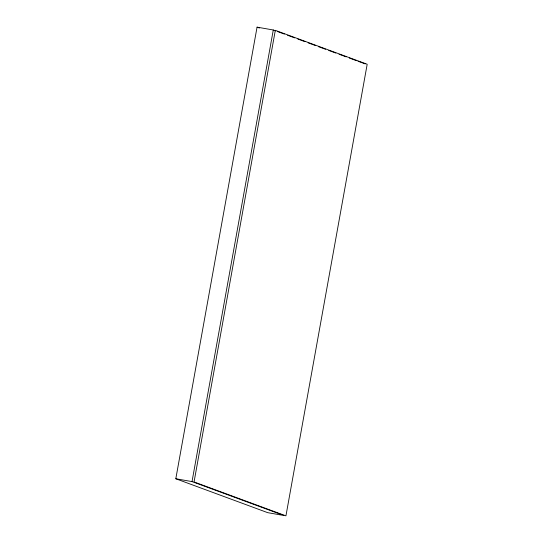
<?xml version="1.0" encoding="UTF-8"?>
<svg xmlns="http://www.w3.org/2000/svg" width="543" height="543" viewBox="0 0 543 543"><rect width="100%" height="100%" fill="white"/><g stroke="black" fill="none" stroke-linecap="round" stroke-linejoin="round"><path stroke-width="0.81" d="M175.81 478.756L192.025 481.593L283.908 515.497L267.685 512.66L175.81 478.756L257.063 27.15L273.285 29.987L275.661 30.863M192.025 481.593L273.285 29.987M277.242 31.446L284.376 34.08M287.539 35.247L294.673 37.874M297.835 39.042L304.969 41.675M308.132 42.843L315.266 45.476M318.436 46.644L325.562 49.277M328.732 50.445L335.859 53.071M339.029 54.239L346.156 56.872M349.325 58.04L356.452 60.673M358.034 61.257L365.167 63.884M257.063 27.15L259.445 28.026M275.315 30.34L194.055 481.946L285.937 515.85L367.19 64.244L275.315 30.34"/></g></svg>
